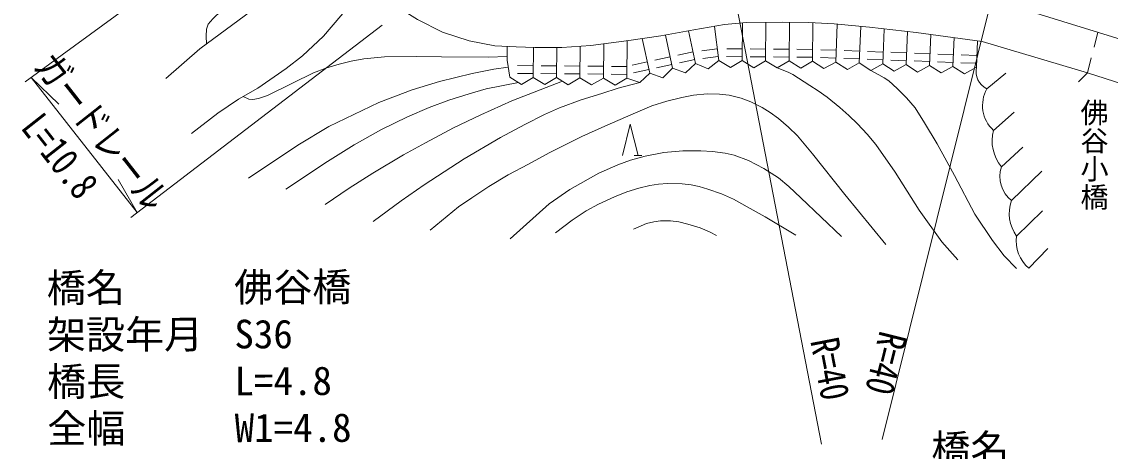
# Model space of a CAD drawing. Units: millimetres, scale not verified. Extents: x 40000 to 680000, y 20000 to 380000.
# Drawn here: x 380150 to 449835, y 246530 to 274005 of the extents above; entities that cross this region are included whole.
import ezdxf
from ezdxf.enums import TextEntityAlignment as Align

# ---------------------------------------------------------------- set-up
doc = ezdxf.new("R2010")
doc.units = ezdxf.units.MM
doc.header["$LTSCALE"] = 1000
doc.linetypes.add('CHAIN', pattern=[18.5, 12, -1.5, 3.5, -1.5])
for name, color, linetype, lineweight in [('M-BGD', 7, 'Continuous', 13), ('M-BMK', 2, 'CHAIN', 13), ('M-STR-HTXT', 7, 'Continuous', 13), ('M-STR-STR1', 1, 'Continuous', 13)]:
    doc.layers.add(name, color=color, linetype=linetype, lineweight=lineweight)
doc.layers.add('M-BMK-HTXT', color=7, linetype='Continuous')
doc.styles.add('@ＭＳ ゴシック', font='')
doc.styles.add('ＭＳ ゴシック', font='')
doc.styles.get('@ＭＳ ゴシック').set_extended_font_data('@MS Gothic')
doc.styles.get('ＭＳ ゴシック').set_extended_font_data('MS Gothic')

msp = doc.modelspace()

# ---------------------------------------------------------------- linework, layer by layer
at = {"layer": 'M-BGD'}
for p, q in [((426275, 271520), (426292, 273933)), ((427775, 271509), (427793, 273975)), ((429274, 271498), (429293, 273985)), ((430774, 271487), (430792, 273952)), ((423286, 271344), (422837, 273421)), ((424775, 271531), (424501, 273711)), ((432273, 271432), (432363, 273846)), ((433772, 271376), (433859, 273703)), ((435271, 271320), (435354, 273543)), ((436770, 271265), (436849, 273373)), ((438269, 271209), (438343, 273186)), ((417388, 270406), (417408, 272595)), ((418888, 270392), (418910, 272798)), ((420354, 270710), (419872, 272935)), ((421820, 271027), (421359, 273158)), ((439768, 271153), (439836, 272989)), ((441267, 271097), (441330, 272792)), ((412888, 270447), (412906, 272361)), ((414388, 270433), (414406, 272367)), ((415888, 270419), (415907, 272441)), ((423128, 272078), (422150, 271866)), ((424681, 272275), (423689, 272151)), ((424743, 271779), (423751, 271655)), ((426276, 271770), (425276, 271778)), ((426280, 272270), (425280, 272278)), ((427780, 272259), (426780, 272267)), ((429280, 272248), (428280, 272256)), ((430780, 272237), (429780, 272245)), ((432301, 272181), (431302, 272218)), ((433800, 272125), (432801, 272163)), ((435299, 272070), (434300, 272107)), ((436798, 272014), (435799, 272051)), ((438297, 271958), (437298, 271995)), ((439796, 271903), (438797, 271940)), ((441295, 271847), (440296, 271884)), ((412895, 271197), (411895, 271206)), ((414395, 271183), (413395, 271192)), ((415895, 271169), (414895, 271178)), ((417395, 271156), (416395, 271165)), ((418895, 271142), (417895, 271151)), ((420196, 271443), (419218, 271231)), ((421662, 271760), (420684, 271548)), ((421767, 271271), (420790, 271060)), ((423233, 271589), (422256, 271377)), ((423286, 271344), (422649, 270746)), ((424086, 270991), (423286, 271344)), ((424775, 271531), (424086, 270991)), ((425521, 271076), (424775, 271531)), ((426275, 271520), (425521, 271076)), ((427021, 271065), (426275, 271520)), ((427776, 271759), (426776, 271767)), ((427775, 271509), (427021, 271065)), ((428521, 271054), (427775, 271509)), ((429276, 271748), (428276, 271756)), ((429274, 271498), (428521, 271054)), ((430021, 271043), (429274, 271498)), ((430776, 271737), (429776, 271745)), ((430774, 271487), (430021, 271043)), ((431507, 271010), (430774, 271487)), ((432283, 271682), (431283, 271719)), ((432273, 271432), (431507, 271010)), ((433006, 270954), (432273, 271432)), ((433782, 271626), (432782, 271663)), ((433772, 271376), (433006, 270954)), ((434505, 270898), (433772, 271376)), ((435281, 271570), (434281, 271607)), ((435271, 271320), (434505, 270898)), ((436004, 270843), (435271, 271320)), ((436780, 271514), (435780, 271552)), ((436770, 271265), (436004, 270843)), ((437503, 270787), (436770, 271265)), ((438279, 271459), (437279, 271496)), ((438269, 271209), (437503, 270787)), ((439002, 270731), (438269, 271209)), ((439778, 271403), (438778, 271440)), ((439768, 271153), (439002, 270731)), ((440501, 270676), (439768, 271153)), ((441276, 271347), (440277, 271384)), ((441267, 271097), (440501, 270676)), ((412134, 270003), (411389, 270460)), ((412891, 270697), (411891, 270706)), ((412888, 270447), (412134, 270003)), ((413634, 269990), (412888, 270447)), ((414391, 270683), (413391, 270692)), ((414388, 270433), (413634, 269990)), ((415134, 269976), (414388, 270433)), ((415891, 270669), (414891, 270678)), ((415888, 270419), (415134, 269976)), ((416634, 269963), (415888, 270419)), ((417391, 270656), (416391, 270665)), ((417388, 270406), (416634, 269963)), ((418134, 269949), (417388, 270406)), ((418891, 270642), (417891, 270651)), ((418888, 270392), (418134, 269949)), ((419716, 270111), (418888, 270392)), ((420301, 270954), (419324, 270742)), ((420354, 270710), (419716, 270111)), ((421183, 270428), (420354, 270710)), ((421820, 271027), (421183, 270428)), ((422649, 270746), (421820, 271027)), ((441939, 269719), (443145, 270713)), ((442356, 267055), (443690, 268215)), ((442871, 264725), (444237, 265990)), ((419357, 265454), (419857, 265454)), ((443514, 262564), (445456, 264454)), ((443839, 260296), (445496, 261908)), ((444623, 258234), (445849, 259506))]:
    msp.add_line(p, q, dxfattribs=at)
for points in [[(391977, 272587), (391954, 273095), (391966, 273542), (392084, 273853), (392384, 274194), (394048, 275812), (399062, 279824)], [(399769, 279088), (395691, 275316), (391541, 272266), (389383, 270374)], [(402313, 276441), (399470, 273091), (398113, 271837), (397075, 271006), (395253, 269752), (394016, 269044), (392707, 268148), (391024, 266864)], [(402517, 276229), (404014, 275061), (405477, 274154), (407087, 273337), (408789, 272793), (410445, 272476), (411792, 272403), (412995, 272358), (414719, 272369), (416579, 272482), (419006, 272811), (421074, 273107), (423172, 273481), (425134, 273821), (426541, 273957), (428834, 273991), (430535, 273968), (432162, 273865), (434419, 273650), (437402, 273310), (441627, 272753), (448374, 270733)], [(394326, 269221), (394688, 269052), (394953, 269035), (395298, 269093), (395891, 269282), (397490, 270082), (398828, 270733), (399625, 271028), (400471, 271298), (401231, 271483), (402045, 271635), (403378, 271752), (405428, 271776), (407025, 271752), (410006, 271737), (411225, 271787)], [(411389, 270460), (411228, 271555), (411217, 272434)], [(394661, 263992), (397829, 266117), (399815, 267305), (403008, 268843), (405149, 269653), (406894, 270178), (408987, 270699), (410369, 270968), (411294, 271103)], [(428521, 271054), (429208, 270789), (429519, 270630), (429872, 270406), (430594, 269938), (431146, 269587), (431707, 269183), (432524, 268514), (433090, 268016), (433646, 267477), (434280, 266822), (434828, 266144), (436066, 264384), (437610, 261960), (439060, 259916), (440070, 258769)], [(434505, 270898), (435030, 270618), (435354, 270414), (435654, 270225), (436205, 269729), (436783, 269143), (437344, 268497), (437945, 267544), (438750, 266206), (439870, 264162), (441169, 261688), (442307, 260015), (443040, 259041), (443827, 258215)], [(397053, 263288), (399717, 265063), (401426, 266124), (403144, 267089), (404837, 267928), (406222, 268530), (407497, 268995), (408795, 269404), (409876, 269707), (411948, 270118)], [(399578, 262325), (401101, 263350), (402630, 264322), (404585, 265502), (405992, 266259), (407792, 267210), (409530, 268048), (411535, 268944), (414761, 270205)], [(402650, 261229), (404435, 262540), (405906, 263563), (408468, 265228), (410790, 266596), (412348, 267438), (413608, 268083), (414580, 268499), (415968, 269010), (417281, 269421), (418323, 269754), (419716, 270111)], [(406292, 260681), (408115, 262156), (408962, 262732), (410061, 263472), (411294, 264207), (412590, 264896), (413907, 265614), (416016, 266657), (417483, 267326), (419285, 268122), (420495, 268618), (421457, 268933), (422400, 269160), (423158, 269310), (424027, 269390), (424829, 269381), (425432, 269306), (426205, 269111), (426826, 268873), (427542, 268522), (428067, 268200), (428594, 267818), (429233, 267269), (429804, 266708), (430765, 265546), (432842, 262965), (435475, 259747)], [(418607, 265454), (419107, 267454), (419607, 265454)], [(411412, 260117), (413913, 262368), (415242, 263273), (417103, 264317), (418303, 264860), (419112, 265157), (420061, 265402), (421256, 265636), (422482, 265759), (423628, 265754), (424381, 265701), (425173, 265600), (425760, 265462), (426682, 265131), (427663, 264611), (428588, 264028), (429268, 263474), (430018, 262735), (432630, 260265)], [(414321, 260493), (415385, 261315), (416276, 261908), (417067, 262340), (418094, 262815), (418884, 263123), (419652, 263362), (420360, 263523), (420910, 263621), (421493, 263649), (422440, 263640), (423001, 263566), (423516, 263470), (424077, 263304), (424947, 263004), (425719, 262655), (426601, 262159), (427734, 261519), (429697, 260356)], [(419318, 260732), (420147, 261091), (420622, 261212), (421050, 261262), (421691, 261260), (422213, 261206), (422800, 261066), (423577, 260819), (424212, 260541), (424636, 260327)]]:
    msp.add_lwpolyline(points, dxfattribs=at)
for centre, radius, start, end in [((442502, 270846), 1260, 168.50655, 243.4585), ((443846, 268653), 2185, 150.79425, 226.99752), ((444898, 266396), 2626, 165.4553, 219.50085), ((444736, 264103), 1965, 161.54696, 231.58004), ((445798, 261734), 2430, 160.02981, 216.27816), ((446152, 259996), 2333, 172.59383, 229.02327)]:
    msp.add_arc(centre, radius, start, end, dxfattribs=at)
at = {"layer": 'M-BMK'}
msp.add_line((442233, 275453), (453246, 272032), dxfattribs=at)
at = {"layer": 'M-STR-HTXT'}
for p, q in [((380377, 270161), (396284, 281811)), ((425600, 276681), (431346, 246982)), ((442233, 275453), (435237, 247270)), ((387134, 261485), (403218, 273795)), ((380758, 270440), (387546, 261800)), ((380758, 270440), (382528, 268739)), ((387546, 261800), (386312, 263922))]:
    msp.add_line(p, q, dxfattribs=at)
at = {"layer": 'M-STR-STR1'}
for p, q in [((448799, 272379), (449049, 273348)), ((448374, 270733), (448624, 271702))]:
    msp.add_line(p, q, dxfattribs=at)
msp.add_lwpolyline([(447814, 270153), (448374, 270733), (451781, 269656), (451821, 268888)], dxfattribs=at)

# ---------------------------------------------------------------- texts
at = {"layer": 'M-BMK-HTXT', "style": '@ＭＳ ゴシック'}
msp.add_text('佛谷小橋', height=1320, rotation=270, dxfattribs=at).set_placement((448806, 269110), align=Align.MIDDLE_LEFT)
at = {"layer": 'M-STR-HTXT', "style": 'ＭＳ ゴシック', "width": 0.8}
for s, p in [('ガードレール', (384111, 266088)), ('L=10.8', (381444, 264527))]:
    msp.add_text(s, height=1833, rotation=308.152, dxfattribs=at).set_placement(p, align=Align.BOTTOM_CENTER)
at = {"layer": 'M-STR-HTXT', "style": 'ＭＳ ゴシック'}
for s, rotation, p in [('橋名', 0.192, (381755, 255518)), ('佛谷橋', 0.192, (393755, 255558)), ('架設年月', 0.192, (381766, 252518)), ('S36', 0.192, (393765, 252558)), ('橋長', 0.192, (381776, 249518)), ('L=4.8', 0.192, (393775, 249558)), ('全幅', 0.192, (381786, 246518)), ('W1=4.8', 0.192, (393786, 246558)), ('橋名', 359.873, (438383, 245225))]:
    msp.add_text(s, height=1833, rotation=rotation, dxfattribs=at).set_placement(p, align=Align.BOTTOM_LEFT)
at = {"layer": 'M-STR-HTXT', "style": 'ＭＳ ゴシック', "width": 0.8}
msp.add_text('R=40', height=1833, rotation=280.95, dxfattribs=at).set_placement((430846, 249567), align=Align.BOTTOM_RIGHT)
msp.add_text('R=40', height=1833, rotation=256.06, dxfattribs=at).set_placement((435912, 249990), align=Align.TOP_RIGHT)

doc.saveas('drawing.dxf')
